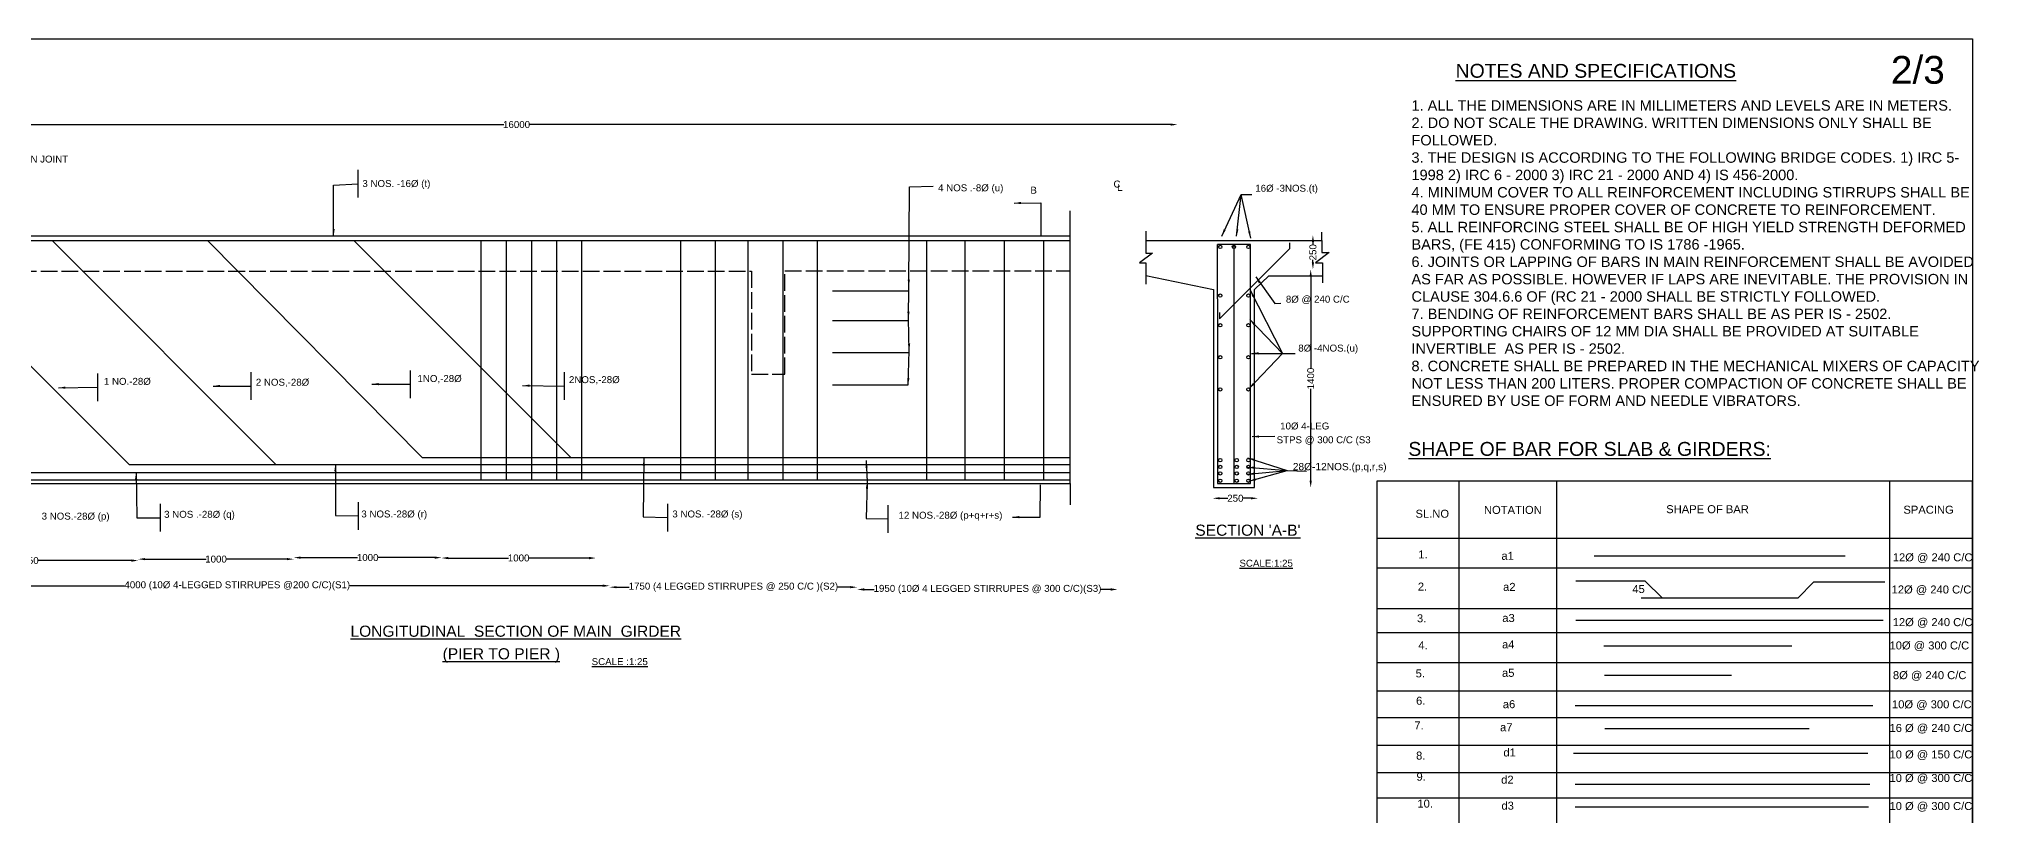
# Model space of a CAD drawing. Header units: millimetres. Extents: x -53247083 to -53224469, y 22124411 to 22138643.
# Drawn here: x -53238428 to -53224469, y 22133054 to 22138643 of the extents above; entities that cross this region are included whole.
import ezdxf

# ---------------------------------------------------------------- set-up
doc = ezdxf.new("R2010")
doc.units = ezdxf.units.MM
doc.header["$MEASUREMENT"] = 0
doc.linetypes.add('ACAD_ISO02W100', pattern=[15, 12, -3])
for name, color, linetype in [('DIMENSION', 7, 'Continuous'), ('DIMENSIONS', 7, 'Continuous'), ('DRAWING', 2, 'Continuous'), ('TEXT', 7, 'Continuous')]:
    doc.layers.add(name, color=color, linetype=linetype)
doc.styles.get("Standard").update_dxf_attribs({"font": 'arial.ttf', "height": 50})
doc.dimstyles.get("Standard").update_dxf_attribs({"dimtxt": 50, "dimasz": 50, "dimexe": 0.18, "dimexo": 0.0625, "dimgap": 0.09, "dimtad": 0, "dimdec": 0, "dimzin": 0, "dimdsep": 46, "dimtxsty": 'Standard', "dimcen": 0.09, "dimse1": 1, "dimse2": 1, "dimadec": 0, "dimazin": 0, "dimtfac": 1, "dimtdec": 0, "dimtofl": 0, "dimtmove": 0, "dimatfit": 3, "dimfxl": 1, "dimtolj": 1, "dimtzin": 0, "dimarcsym": 0})

# ---------------------------------------------------------------- blocks, each defined once
blk = doc.blocks.new('*D77')
at = {"layer": 'Defpoints', "color": 0}
for p in [(-53237713, 22134893), (-53237713, 22134887), (-53239260, 22134867)]:
    blk.add_point(p, dxfattribs=at)
at = {"layer": 'DIMENSIONS', "color": 0, "lineweight": -2}
for p, q in [((-53239210, 22134887), (-53238542, 22134887)), ((-53237763, 22134887), (-53238431, 22134887))]:
    blk.add_line(p, q, dxfattribs=at)
at = {"layer": 'DIMENSIONS', "color": 0}
for points in [[(-53239210, 22134895), (-53239210, 22134878), (-53239260, 22134887)], [(-53237763, 22134895), (-53237763, 22134878), (-53237713, 22134887)]]:
    blk.add_solid(points, dxfattribs=at)
at = {"layer": 'DIMENSIONS', "color": 0, "insert": (-53238487, 22134887), "char_height": 50, "attachment_point": 5}
blk.add_mtext('\\A1;850', dxfattribs=at)
blk = doc.blocks.new('*D78')
at = {"layer": 'Defpoints', "color": 0}
for p in [(-53237713, 22134887), (-53236593, 22134897), (-53236593, 22134897)]:
    blk.add_point(p, dxfattribs=at)
at = {"layer": 'DIMENSIONS', "color": 0, "lineweight": -2}
for p, q in [((-53237663, 22134897), (-53237225, 22134897)), ((-53236643, 22134897), (-53237081, 22134897))]:
    blk.add_line(p, q, dxfattribs=at)
at = {"layer": 'DIMENSIONS', "color": 0}
for points in [[(-53237663, 22134905), (-53237663, 22134889), (-53237713, 22134897)], [(-53236643, 22134905), (-53236643, 22134889), (-53236593, 22134897)]]:
    blk.add_solid(points, dxfattribs=at)
at = {"layer": 'DIMENSIONS', "color": 0, "insert": (-53237153, 22134897), "char_height": 50, "attachment_point": 5}
blk.add_mtext('\\A1;1000', dxfattribs=at)
blk = doc.blocks.new('*D79')
at = {"layer": 'Defpoints', "color": 0}
for p in [(-53236593, 22134897), (-53235531, 22134908), (-53235531, 22134893)]:
    blk.add_point(p, dxfattribs=at)
at = {"layer": 'DIMENSIONS', "color": 0, "lineweight": -2}
for p, q in [((-53236543, 22134908), (-53236134, 22134908)), ((-53235581, 22134908), (-53235990, 22134908))]:
    blk.add_line(p, q, dxfattribs=at)
at = {"layer": 'DIMENSIONS', "color": 0}
for points in [[(-53236543, 22134916), (-53236543, 22134899), (-53236593, 22134908)], [(-53235581, 22134916), (-53235581, 22134899), (-53235531, 22134908)]]:
    blk.add_solid(points, dxfattribs=at)
at = {"layer": 'DIMENSIONS', "color": 0, "insert": (-53236062, 22134908), "char_height": 50, "attachment_point": 5}
blk.add_mtext('\\A1;1000', dxfattribs=at)
blk = doc.blocks.new('*D80')
at = {"layer": 'Defpoints', "color": 0}
for p in [(-53235531, 22134908), (-53234420, 22134905), (-53234420, 22134893)]:
    blk.add_point(p, dxfattribs=at)
at = {"layer": 'DIMENSIONS', "color": 0, "lineweight": -2}
for p, q in [((-53235481, 22134905), (-53235048, 22134905)), ((-53234470, 22134905), (-53234903, 22134905))]:
    blk.add_line(p, q, dxfattribs=at)
at = {"layer": 'DIMENSIONS', "color": 0}
for points in [[(-53235481, 22134913), (-53235481, 22134896), (-53235531, 22134905)], [(-53234470, 22134913), (-53234470, 22134896), (-53234420, 22134905)]]:
    blk.add_solid(points, dxfattribs=at)
at = {"layer": 'DIMENSIONS', "color": 0, "insert": (-53234976, 22134905), "char_height": 50, "attachment_point": 5}
blk.add_mtext('\\A1;1000', dxfattribs=at)
blk = doc.blocks.new('*D81')
at = {"layer": 'Defpoints', "color": 0}
for p in [(-53229983, 22135409), (-53229657, 22135402), (-53229657, 22135335)]:
    blk.add_point(p, dxfattribs=at)
at = {"layer": 'DIMENSIONS', "color": 0, "lineweight": -2}
for p, q in [((-53229933, 22135335), (-53229875, 22135335)), ((-53229707, 22135335), (-53229764, 22135335))]:
    blk.add_line(p, q, dxfattribs=at)
at = {"layer": 'DIMENSIONS', "color": 0}
for points in [[(-53229933, 22135343), (-53229933, 22135327), (-53229983, 22135335)], [(-53229707, 22135343), (-53229707, 22135327), (-53229657, 22135335)]]:
    blk.add_solid(points, dxfattribs=at)
at = {"layer": 'DIMENSIONS', "color": 0, "insert": (-53229820, 22135335), "char_height": 50, "attachment_point": 5}
blk.add_mtext('\\A1;250', dxfattribs=at)
blk = doc.blocks.new('*D82')
at = {"layer": 'Defpoints', "color": 0}
for p in [(-53229262, 22137230), (-53229262, 22137230), (-53229268, 22136983)]:
    blk.add_point(p, dxfattribs=at)
at = {"layer": 'DIMENSIONS', "color": 0, "lineweight": -2}
for p, q in [((-53229262, 22137180), (-53229262, 22137162)), ((-53229262, 22137033), (-53229262, 22137051))]:
    blk.add_line(p, q, dxfattribs=at)
at = {"layer": 'DIMENSIONS', "color": 0}
for points in [[(-53229270, 22137180), (-53229254, 22137180), (-53229262, 22137230)], [(-53229270, 22137033), (-53229254, 22137033), (-53229262, 22136983)]]:
    blk.add_solid(points, dxfattribs=at)
at = {"layer": 'DIMENSIONS', "color": 0, "insert": (-53229262, 22137106), "char_height": 50, "attachment_point": 5, "rotation": 90}
blk.add_mtext('\\A1;250', dxfattribs=at)
blk = doc.blocks.new('*D83')
at = {"layer": 'Defpoints', "color": 0}
for p in [(-53229262, 22136983), (-53229278, 22135411), (-53229277, 22135411)]:
    blk.add_point(p, dxfattribs=at)
at = {"layer": 'DIMENSIONS', "color": 0, "lineweight": -2}
for p, q in [((-53229278, 22136933), (-53229278, 22136269)), ((-53229278, 22135461), (-53229278, 22136124))]:
    blk.add_line(p, q, dxfattribs=at)
at = {"layer": 'DIMENSIONS', "color": 0}
for points in [[(-53229286, 22136933), (-53229270, 22136933), (-53229278, 22136983)], [(-53229286, 22135461), (-53229270, 22135461), (-53229278, 22135411)]]:
    blk.add_solid(points, dxfattribs=at)
at = {"layer": 'DIMENSIONS', "color": 0, "insert": (-53229278, 22136197), "char_height": 50, "attachment_point": 5, "rotation": 90}
blk.add_mtext('\\A1;1400', dxfattribs=at)
blk = doc.blocks.new('*D84')
at = {"layer": 'Defpoints', "color": 0}
for p in [(-53232540, 22134689), (-53230667, 22134679), (-53230667, 22134671)]:
    blk.add_point(p, dxfattribs=at)
at = {"layer": 'DIMENSIONS', "color": 0, "lineweight": -2}
for p, q in [((-53232490, 22134679), (-53232418, 22134679)), ((-53230717, 22134679), (-53230789, 22134679))]:
    blk.add_line(p, q, dxfattribs=at)
at = {"layer": 'DIMENSIONS', "color": 0}
for points in [[(-53232490, 22134687), (-53232490, 22134670), (-53232540, 22134679)], [(-53230717, 22134687), (-53230717, 22134670), (-53230667, 22134679)]]:
    blk.add_solid(points, dxfattribs=at)
at = {"layer": 'DIMENSIONS', "color": 0, "insert": (-53231603, 22134679), "char_height": 50, "attachment_point": 5}
blk.add_mtext('\\A1;1950 (10Ø 4 LEGGED STIRRUPES @ 300 C/C)(S3)', dxfattribs=at)
blk = doc.blocks.new('*D85')
at = {"layer": 'Defpoints', "color": 0}
for p in [(-53234322, 22134695), (-53234322, 22134692), (-53232540, 22134679)]:
    blk.add_point(p, dxfattribs=at)
at = {"layer": 'DIMENSIONS', "color": 0, "lineweight": -2}
for p, q in [((-53234272, 22134695), (-53234180, 22134695)), ((-53232590, 22134695), (-53232683, 22134695))]:
    blk.add_line(p, q, dxfattribs=at)
at = {"layer": 'DIMENSIONS', "color": 0}
for points in [[(-53234272, 22134703), (-53234272, 22134687), (-53234322, 22134695)], [(-53232590, 22134703), (-53232590, 22134687), (-53232540, 22134695)]]:
    blk.add_solid(points, dxfattribs=at)
at = {"layer": 'DIMENSIONS', "color": 0, "insert": (-53233431, 22134695), "char_height": 50, "attachment_point": 5}
blk.add_mtext('\\A1;1750 (4 LEGGED STIRRUPES @ 250 C/C )(S2)', dxfattribs=at)
blk = doc.blocks.new('*D86')
at = {"layer": 'Defpoints', "color": 0}
for p in [(-53239679, 22134705), (-53239679, 22134665), (-53234322, 22134695)]:
    blk.add_point(p, dxfattribs=at)
at = {"layer": 'DIMENSIONS', "color": 0, "lineweight": -2}
for p, q in [((-53239629, 22134705), (-53237811, 22134705)), ((-53234372, 22134705), (-53236190, 22134705))]:
    blk.add_line(p, q, dxfattribs=at)
at = {"layer": 'DIMENSIONS', "color": 0}
for points in [[(-53239629, 22134714), (-53239629, 22134697), (-53239679, 22134705)], [(-53234372, 22134714), (-53234372, 22134697), (-53234322, 22134705)]]:
    blk.add_solid(points, dxfattribs=at)
at = {"layer": 'DIMENSIONS', "color": 0, "insert": (-53237000, 22134705), "char_height": 50, "attachment_point": 5}
blk.add_mtext('\\A1;4000 (10Ø 4-LEGGED STIRRUPES @200 C/C)(S1)', dxfattribs=at)
blk = doc.blocks.new('*D87')
at = {"layer": 'Defpoints', "color": 0}
for p in [(-53239745, 22138025), (-53239745, 22138025), (-53230236, 22138025)]:
    blk.add_point(p, dxfattribs=at)
at = {"layer": 'DIMENSIONS', "color": 0, "lineweight": -2}
for p, q in [((-53239695, 22138025), (-53235083, 22138025)), ((-53230286, 22138025), (-53234899, 22138025))]:
    blk.add_line(p, q, dxfattribs=at)
at = {"layer": 'DIMENSIONS', "color": 0}
for points in [[(-53239695, 22138033), (-53239695, 22138017), (-53239745, 22138025)], [(-53230286, 22138033), (-53230286, 22138017), (-53230236, 22138025)]]:
    blk.add_solid(points, dxfattribs=at)
at = {"layer": 'DIMENSIONS', "color": 0, "insert": (-53234991, 22138025), "char_height": 50, "attachment_point": 5}
blk.add_mtext('\\A1;16000', dxfattribs=at)

msp = doc.modelspace()

# ---------------------------------------------------------------- linework, layer by layer
at = {"layer": 'DIMENSION', "color": 0}
msp.add_lwpolyline([(-53228801.8, 22127279.8), (-53224516.6, 22127279.8), (-53224516.6, 22135457.8), (-53228801.8, 22135457.8)], close=True, dxfattribs=at)
for points in [[(-53228213.1, 22135457.8), (-53228213.1, 22127279.8)], [(-53227508.6, 22135457.8), (-53227508.6, 22127279.8)], [(-53225114.2, 22135457.8), (-53225114.2, 22127279.8)], [(-53228801.8, 22135048.3), (-53224516.6, 22135048.3)], [(-53227237.8, 22134921.5), (-53225432.9, 22134921.5)], [(-53228801.8, 22134834.3), (-53224516.6, 22134834.3)], [(-53226747, 22134616.5), (-53226872.1, 22134739.5), (-53227371.3, 22134739.5)], [(-53225147.7, 22134730.9), (-53225660.2, 22134730.9), (-53225773.5, 22134616.5), (-53226899.9, 22134616.5)], [(-53228801.8, 22134542.6), (-53224516.6, 22134542.6)], [(-53227371.4, 22134458.3), (-53225160.6, 22134458.3)], [(-53228801.8, 22134369.5), (-53224516.6, 22134369.5)], [(-53225817.7, 22134269.6), (-53227170.3, 22134269.6)], [(-53228801.8, 22134152), (-53224516.6, 22134152)], [(-53227163.3, 22134062.3), (-53226249.9, 22134062.3)], [(-53228801.8, 22133949.3), (-53224516.6, 22133949.3)], [(-53228801.8, 22133756.4), (-53224516.6, 22133756.4)], [(-53227376.6, 22133843.8), (-53225234.5, 22133843.8)], [(-53225691.5, 22133674.8), (-53227162, 22133674.8)], [(-53228801.8, 22133558.7), (-53224516.6, 22133558.7)], [(-53227386.7, 22133501.3), (-53225270.2, 22133501.3)], [(-53228801.8, 22133360.9), (-53224516.6, 22133360.9)], [(-53225254.9, 22133273.5), (-53227376.5, 22133273.5)], [(-53228801.8, 22133178), (-53224516.6, 22133178)], [(-53227376.5, 22133112.8), (-53225265.1, 22133112.8)]]:
    msp.add_lwpolyline(points, dxfattribs=at)
at = {"layer": 'DIMENSIONS', "color": 0}
msp.add_lwpolyline([(-53224516.6, 22124411.4), (-53247082.9, 22124411.4), (-53247082.9, 22138642.6), (-53224516.6, 22138642.6)], close=True, dxfattribs=at)
for points in [[(-53236132.7, 22137698.7), (-53236132.7, 22137499.4)], [(-53238005.3, 22136234.2), (-53238005.3, 22136035)], [(-53236901.6, 22136242.7), (-53236901.6, 22136043.5)], [(-53235756.1, 22136255.3), (-53235756.1, 22136056)], [(-53234647.4, 22136242.8), (-53234647.4, 22136043.6)], [(-53237553.9, 22135294.1), (-53237553.9, 22135094.9)], [(-53236130.9, 22135307.5), (-53236130.9, 22135108.3)], [(-53233905.1, 22135295.1), (-53233905.1, 22135095.9)], [(-53232319.4, 22135286.6), (-53232319.4, 22135087.3)]]:
    msp.add_lwpolyline(points, dxfattribs=at)
at = {"layer": 'DRAWING', "color": 0}
for points in [[(-53231008.8, 22135441.8), (-53231008.8, 22137404.1)], [(-53230464.5, 22137256.9), (-53230464.5, 22137100.5), (-53230415.6, 22137100.5), (-53230510.2, 22137028.9), (-53230463.7, 22137028.9), (-53230463.7, 22136876.7)], [(-53230464.5, 22137190.8), (-53229197.3, 22137190.8), (-53229197.3, 22137250.8)], [(-53239716.9, 22135441.8), (-53239716.9, 22137223.9), (-53231008.8, 22137223.9)], [(-53239670.7, 22135468.9), (-53239670.7, 22137190.9), (-53231008.8, 22137190.9)], [(-53239393.9, 22137190.9), (-53237776.8, 22135578.8), (-53231008.8, 22135578.8)], [(-53236723.2, 22135578.8), (-53238330.8, 22137190.9)], [(-53231008.8, 22135627.2), (-53235666.6, 22135627.2), (-53237214.8, 22137190.9)], [(-53236161.5, 22137190.9), (-53234597.4, 22135627.2)], [(-53235247.8, 22137190.9), (-53235247.8, 22135468.9)], [(-53235064.8, 22137190.9), (-53235064.8, 22135468.9)], [(-53234884.3, 22137190.9), (-53234884.3, 22135468.9)], [(-53234703.4, 22137190.9), (-53234703.4, 22135468.9)], [(-53234522.9, 22137190.9), (-53234522.9, 22135468.9)], [(-53233811.3, 22137190.9), (-53233811.3, 22135468.9)], [(-53233561.4, 22137190.9), (-53233561.4, 22135468.9)], [(-53233326.6, 22137190.9), (-53233326.6, 22135468.9)], [(-53233076.3, 22137190.9), (-53233076.3, 22135468.9)], [(-53232829.5, 22137190.9), (-53232829.5, 22135468.9)], [(-53232043, 22137190.9), (-53232043, 22135468.9)], [(-53231767.3, 22137190.9), (-53231767.3, 22135468.9)], [(-53231484, 22137190.9), (-53231484, 22135468.9)], [(-53231200.8, 22137190.9), (-53231200.8, 22135468.9)], [(-53229712, 22136769.5), (-53229712, 22137162.8), (-53229947.8, 22137162.8)], [(-53229947.8, 22136769.5), (-53229947.8, 22137162.8)], [(-53229933.4, 22136673.3), (-53229933.4, 22136625.6), (-53229427.2, 22137133.6), (-53229427.2, 22137174.7)], [(-53229829.9, 22137162.8), (-53229829.9, 22135441.9)], [(-53229197.3, 22137190.8), (-53229197.3, 22137103.1), (-53229146.3, 22137103.1), (-53229244, 22137029.3), (-53229194.1, 22137029.3), (-53229194.1, 22136885.4)], [(-53232718.2, 22136829.4), (-53232174, 22136829.4)], [(-53230463.7, 22136938.2), (-53229978, 22136838.6), (-53229978, 22135411.8), (-53229681.9, 22135411.8), (-53229681.9, 22136837.5), (-53229579.1, 22136936.4), (-53229194.1, 22136936.4)], [(-53229947.8, 22136769.5), (-53229947.8, 22135441.9), (-53229712, 22135441.9), (-53229712, 22136769.5)], [(-53232718.2, 22136615), (-53232174, 22136615)], [(-53239621.8, 22136287.1), (-53239621.8, 22135519.9), (-53231008.8, 22135519.9)], [(-53232718.2, 22136383.8), (-53232174, 22136383.8)], [(-53232718.2, 22136151.7), (-53232174, 22136151.7)], [(-53239764.8, 22135441.8), (-53231008.8, 22135441.8), (-53231008.8, 22135287.2)], [(-53239670.7, 22135468.9), (-53231008.8, 22135468.9)]]:
    msp.add_lwpolyline(points, dxfattribs=at)
at = {"layer": 'DRAWING', "color": 0, "linetype": 'ACAD_ISO02W100', "ltscale": 10}
msp.add_lwpolyline([(-53240046.2, 22136971), (-53239418.4, 22136971), (-53239418.4, 22136213), (-53239164.4, 22136213), (-53239164.4, 22136969.1), (-53233301.8, 22136969.1), (-53233301.8, 22136227.7), (-53233060, 22136227.7), (-53233060, 22136972.4), (-53231008.8, 22136972.4)], dxfattribs=at)
at = {"layer": 'DRAWING', "color": 0}
for centre in [(-53229928.9, 22137144.7), (-53229829.9, 22137144.7), (-53229726.4, 22137144.7), (-53229928.9, 22136793.5), (-53229726.4, 22136793.5), (-53229928.9, 22136580.6), (-53229726.4, 22136580.6), (-53229928.9, 22136350.5), (-53229726.4, 22136350.5), (-53229928.9, 22136118.2), (-53229726.4, 22136118.2), (-53229928.9, 22135609.4), (-53229928.9, 22135560.2), (-53229810.3, 22135609.4), (-53229810.3, 22135560.2), (-53229726.4, 22135609.4), (-53229726.4, 22135560.2), (-53229928.9, 22135513.6), (-53229928.9, 22135461.3), (-53229810.3, 22135513.6), (-53229810.3, 22135461.3), (-53229726.4, 22135513.6), (-53229726.4, 22135461.3)]:
    msp.add_circle(centre, 12, dxfattribs=at)

# ---------------------------------------------------------------- texts
at = {"layer": 'DIMENSION', "color": 0}
for s, height, p in [('2/3', 200, (-53225104.4, 22138319)), ('SL.NO ', 57.58, (-53228523.9, 22135195)), ('NOTATION ', 57.58, (-53228031.5, 22135222.6)), ('SHAPE OF BAR ', 57.578, (-53226720.5, 22135227.7)), ('SPACING ', 57.58, (-53225014.2, 22135224)), ('1.', 57.58, (-53228504, 22134902.4)), ('a1', 57.58, (-53227905.7, 22134892)), ('12Ø @ 240 C/C ', 57.578, (-53225090.6, 22134881)), ('2.', 57.58, (-53228507.2, 22134670.7)), ('a2', 57.58, (-53227893.7, 22134668.3)), ('45', 57.58, (-53226964.3, 22134652.8)), ('12Ø @ 240 C/C ', 57.578, (-53225099, 22134649.6)), ('3.', 57.58, (-53228513.5, 22134442.3)), ('a3', 57.58, (-53227899.7, 22134444.5)), ('12Ø @ 240 C/C ', 57.578, (-53225091.2, 22134414.6)), ('a4', 57.58, (-53227901.7, 22134254.7)), ('4.', 57.58, (-53228504, 22134248.7)), ('10Ø @ 300 C/C', 57.578, (-53225114.2, 22134246.9)), ('5.', 57.58, (-53228523.1, 22134045.6)), ('a5', 57.58, (-53227901.8, 22134049.8)), ('8Ø @ 240 C/C', 57.578, (-53225089.6, 22134033)), ('6.', 57.58, (-53228519.9, 22133848.9)), ('a6', 57.58, (-53227895.8, 22133824)), ('10Ø @ 300 C/C ', 57.578, (-53225096.4, 22133823.1)), ('7.', 57.58, (-53228532.6, 22133671.2)), ('a7', 57.58, (-53227915.8, 22133658.2)), ('16 Ø @ 240 C/C ', 57.578, (-53225114.2, 22133653)), ('8.', 57.58, (-53228519.9, 22133454.2)), ('d1', 57.58, (-53227891.8, 22133476.4)), ('10 Ø @ 150 C/C', 57.578, (-53225114.2, 22133462.5)), ('9.', 57.58, (-53228516.8, 22133301.9)), ('d2', 57.58, (-53227907.8, 22133280.6)), ('10 Ø @ 300 C/C', 57.578, (-53225114.2, 22133292.9)), ('10.', 57.58, (-53228510.4, 22133108.4)), ('d3', 57.58, (-53227905.8, 22133093.5)), ('10 Ø @ 300 C/C', 57.578, (-53225114.2, 22133090.9))]:
    msp.add_text(s, height=height, dxfattribs=at).set_placement(p)
at = {"layer": 'DIMENSIONS', "color": 0, "insert": (-53228553.2, 22138200.3), "char_height": 75, "width": 4114.77, "attachment_point": 1}
msp.add_mtext('1. ALL THE DIMENSIONS ARE IN MILLIMETERS AND LEVELS ARE IN METERS. \\P2. DO NOT SCALE THE DRAWING. WRITTEN DIMENSIONS ONLY SHALL BE FOLLOWED. \\P3. THE DESIGN IS ACCORDING TO THE FOLLOWING BRIDGE CODES. 1) IRC 5- 1998 2) IRC 6 - 2000 3) IRC 21 - 2000 AND 4) IS 456-2000. \\P4. MINIMUM COVER TO ALL REINFORCEMENT INCLUDING STIRRUPS SHALL BE 40 MM TO ENSURE PROPER COVER OF CONCRETE TO REINFORCEMENT. \\P5. ALL REINFORCING STEEL SHALL BE OF HIGH YIELD STRENGTH DEFORMED BARS, (FE 415) CONFORMING TO IS 1786 -1965. \\P6. JOINTS OR LAPPING OF BARS IN MAIN REINFORCEMENT SHALL BE AVOIDED AS FAR AS POSSIBLE. HOWEVER IF LAPS ARE INEVITABLE. THE PROVISION IN CLAUSE 304.6.6 OF (RC 21 - 2000 SHALL BE STRICTLY FOLLOWED. \\P7. BENDING OF REINFORCEMENT BARS SHALL BE AS PER IS - 2502. SUPPORTING CHAIRS OF 12 MM DIA SHALL BE PROVIDED AT SUITABLE INVERTIBLE  AS PER IS - 2502. \\P8. CONCRETE SHALL BE PREPARED IN THE MECHANICAL MIXERS OF CAPACITY NOT LESS THAN 200 LITERS. PROPER COMPACTION OF CONCRETE SHALL BE ENSURED BY USE OF FORM AND NEEDLE VIBRATORS. ', dxfattribs=at)
at = {"layer": 'TEXT', "color": 0}
for s, height, p in [('%%UNOTES AND SPECIFICATIONS', 100, (-53228235.8, 22138362.1)), ('30 THICK EXPANSION JOINT', 50, (-53239171.1, 22137752)), ('3 NOS. -16Ø (t)', 50, (-53236100, 22137575.7)), ('4 NOS .-8Ø (u)', 50, (-53231958.4, 22137545)), ('B', 50, (-53231294.4, 22137527.8)), ('C', 50, (-53230696.9, 22137572.1)), ('L', 50, (-53230670.8, 22137547.7)), ('16Ø -3NOS.(t)', 50, (-53229676.6, 22137541.7)), ('8Ø @ 240 C/C', 50, (-53229456.6, 22136743.1)), ('8Ø -4NOS.(u)', 50, (-53229367.5, 22136391.2)), ('1 NO.-28Ø', 50, (-53237959.7, 22136151.8)), ('2 NOS,-28Ø', 50, (-53236866.6, 22136145.3)), ('1NO,-28Ø', 50, (-53235703.8, 22136172.2)), ('2NOS,-28Ø', 50, (-53234613.8, 22136163.9)), ('10Ø 4-LEG', 50, (-53229497.5, 22135830.4)), ('STPS @ 300 C/C (S3', 50, (-53229523, 22135731.1)), ('%%USHAPE OF BAR FOR SLAB & GIRDERS:', 100, (-53228575.4, 22135640.4)), ('28Ø-12NOS.(p,q,r,s)', 52.343, (-53229406.7, 22135536.9)), ('3 NOS.-28Ø (p)', 50, (-53238407.6, 22135181.5)), ('3 NOS .-28Ø (q)', 50, (-53237526.3, 22135194.6)), ('3 NOS.-28Ø (r)', 50, (-53236107.6, 22135197)), ('3 NOS. -28Ø (s)', 50, (-53233870.2, 22135197)), ('12 NOS.-28Ø (p+q+r+s)', 50, (-53232243.1, 22135188)), ("%%USECTION 'A-B'", 80, (-53230108, 22135065.3)), ('%%USCALE:1:25', 50, (-53229790.5, 22134842.6)), ('%%ULONGITUDINAL  SECTION OF MAIN  GIRDER', 80, (-53236185.6, 22134338.2)), ('%%U(PIER TO PIER )', 80, (-53235522.8, 22134175.5)), ('%%USCALE :1:25', 50, (-53234450.5, 22134134.2))]:
    msp.add_text(s, height=height, dxfattribs=at).set_placement(p)

# ---------------------------------------------------------------- dimensions: what is measured, and where the dimension line sits
at = {"layer": 'DIMENSIONS', "color": 0}
for base, p1, p2, text, picture, middle in [((-53239745.4, 22138025.1), (-53230236.5, 22138025.1), (-53239745.4, 22138025.1), '16000', '*D87', (-53234990.9, 22138025.1)), ((-53229656.6, 22135334.9), (-53229982.6, 22135409.1), (-53229656.6, 22135401.8), '250', '*D81', (-53229819.6, 22135334.9)), ((-53234322.3, 22134694.9), (-53232540.2, 22134678.5), (-53234322.3, 22134692.3), '1750 (4 LEGGED STIRRUPES @ 250 C/C )(S2)', '*D85', (-53233431.3, 22134694.9)), ((-53239678.7, 22134705.4), (-53234322.3, 22134694.9), (-53239678.7, 22134664.8), '4000 (10Ø 4-LEGGED STIRRUPES @200 C/C)(S1)', '*D86', (-53237000.5, 22134705.4)), ((-53237713.4, 22134886.7), (-53239260, 22134867.4), (-53237713.4, 22134892.9), '850', '*D77', (-53238486.7, 22134886.7)), ((-53236592.9, 22134897.1), (-53237713.4, 22134886.7), (-53236592.9, 22134897.1), '1000', '*D78', (-53237153.2, 22134897.1)), ((-53235530.8, 22134907.8), (-53236592.9, 22134897.1), (-53235530.8, 22134893), '1000', '*D79', (-53236061.9, 22134907.8)), ((-53234420.5, 22134904.7), (-53235530.8, 22134907.8), (-53234420.5, 22134893), '1000', '*D80', (-53234975.6, 22134904.7)), ((-53230666.8, 22134678.5), (-53232540.2, 22134689.2), (-53230666.8, 22134670.7), '1950 (10Ø 4 LEGGED STIRRUPES @ 300 C/C)(S3)', '*D84', (-53231603.5, 22134678.5))]:
    dim = msp.add_linear_dim(base=base, p1=p1, p2=p2, text=text, dimstyle='Standard', dxfattribs=at)
    dim.commit()
    dim.dimension.update_dxf_attribs({"geometry": picture, "text_midpoint": middle})
for base, p1, p2, text, picture, middle in [((-53229262, 22137229.8), (-53229267.6, 22136982.6), (-53229262, 22137229.8), '250', '*D82', (-53229262, 22137106.2)), ((-53229277.9, 22135410.8), (-53229262, 22136982.6), (-53229277, 22135410.8), '1400', '*D83', (-53229277.9, 22136196.7))]:
    dim = msp.add_linear_dim(base=base, p1=p1, p2=p2, angle=90, text=text, dimstyle='Standard', dxfattribs=at)
    dim.commit()
    dim.dimension.update_dxf_attribs({"geometry": picture, "text_midpoint": middle})

# ---------------------------------------------------------------- leaders
for points in [[(-53236306.8, 22137223.9), (-53236308.7, 22137589.5), (-53236132.7, 22137599.1)], [(-53232169.6, 22136858.6), (-53232163.2, 22137576.1), (-53231994.5, 22137582.7)], [(-53231411.6, 22137459.7), (-53231220.4, 22137462), (-53231220.4, 22137223.9)], [(-53229918.3, 22137222.1), (-53229778.5, 22137521.5), (-53229700.5, 22137521.5)], [(-53229811.1, 22137222.1), (-53229778.5, 22137521.5)], [(-53229709.8, 22137206.3), (-53229778.5, 22137521.5)], [(-53232172.1, 22136627.5), (-53232169.6, 22136858.6)], [(-53229712.8, 22136832.5), (-53229480.9, 22136377.9)], [(-53229673.6, 22136928.6), (-53229536.1, 22136736.7), (-53229491.9, 22136739)], [(-53232166.2, 22136397.3), (-53232172.1, 22136627.5)], [(-53229716.9, 22136621.9), (-53229480.9, 22136377.9)], [(-53232174, 22136151.7), (-53232166.2, 22136397.3)], [(-53229723.6, 22136121.8), (-53229480.9, 22136377.9), (-53229403.3, 22136377.9)], [(-53229702.9, 22136377.9), (-53229480.9, 22136377.9), (-53229390.1, 22136377.9)], [(-53238286.5, 22136130.3), (-53238005.3, 22136134.6)], [(-53237173.2, 22136143.1), (-53236901.6, 22136143.1)], [(-53236032.6, 22136156.8), (-53235756.1, 22136155.7)], [(-53234947.5, 22136146), (-53234647.4, 22136143.2)], [(-53229698.9, 22135778.6), (-53229535.1, 22135781.6)], [(-53236294.4, 22135578.8), (-53236292.3, 22135212), (-53236130.9, 22135207.9)], [(-53234075.1, 22135620.2), (-53234080, 22135200.3), (-53233905.1, 22135195.5)], [(-53232475, 22135606.3), (-53232469.4, 22135453)], [(-53229732.1, 22135626.8), (-53229447.4, 22135535.3)], [(-53237728.5, 22135519.9), (-53237723.1, 22135194.5), (-53237553.9, 22135194.5)], [(-53232469.4, 22135453), (-53232475, 22135189.3), (-53232319.4, 22135187)], [(-53231424.3, 22135199), (-53231225.2, 22135199.8), (-53231221.9, 22135431.7)], [(-53229732.1, 22135558.8), (-53229447.4, 22135535.3)], [(-53229730.8, 22135508.1), (-53229447.4, 22135535.3)], [(-53229723.4, 22135457.4), (-53229447.4, 22135535.3), (-53229308.3, 22135529.6)]]:
    msp.add_leader(points, dimstyle='Standard', override={"dimgap": 0.09, "dimtad": 0}, dxfattribs=at)

doc.saveas('drawing.dxf')
